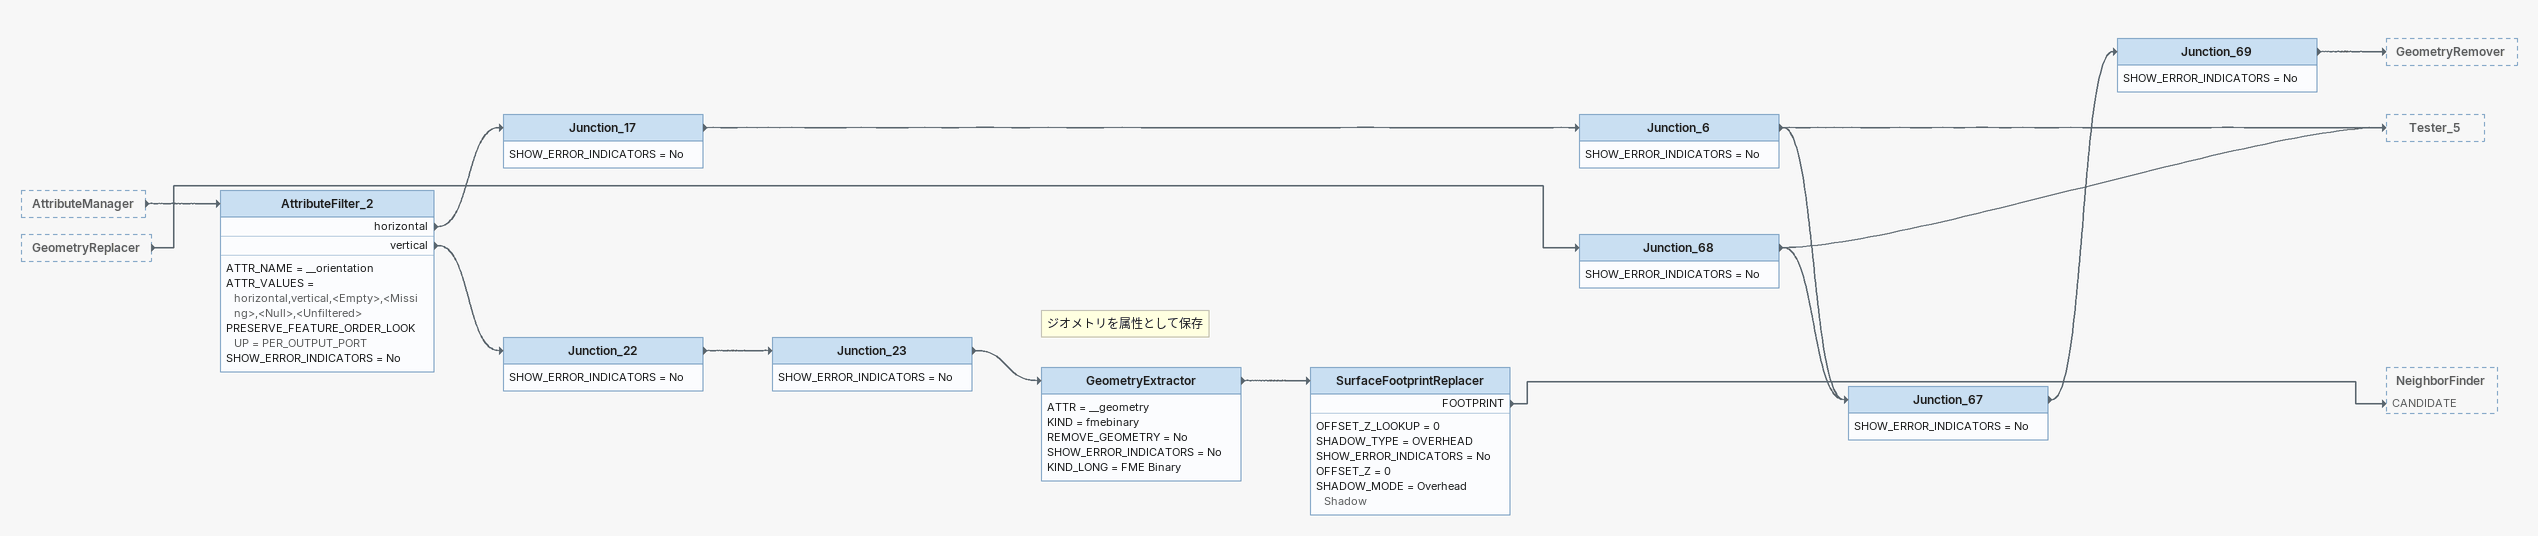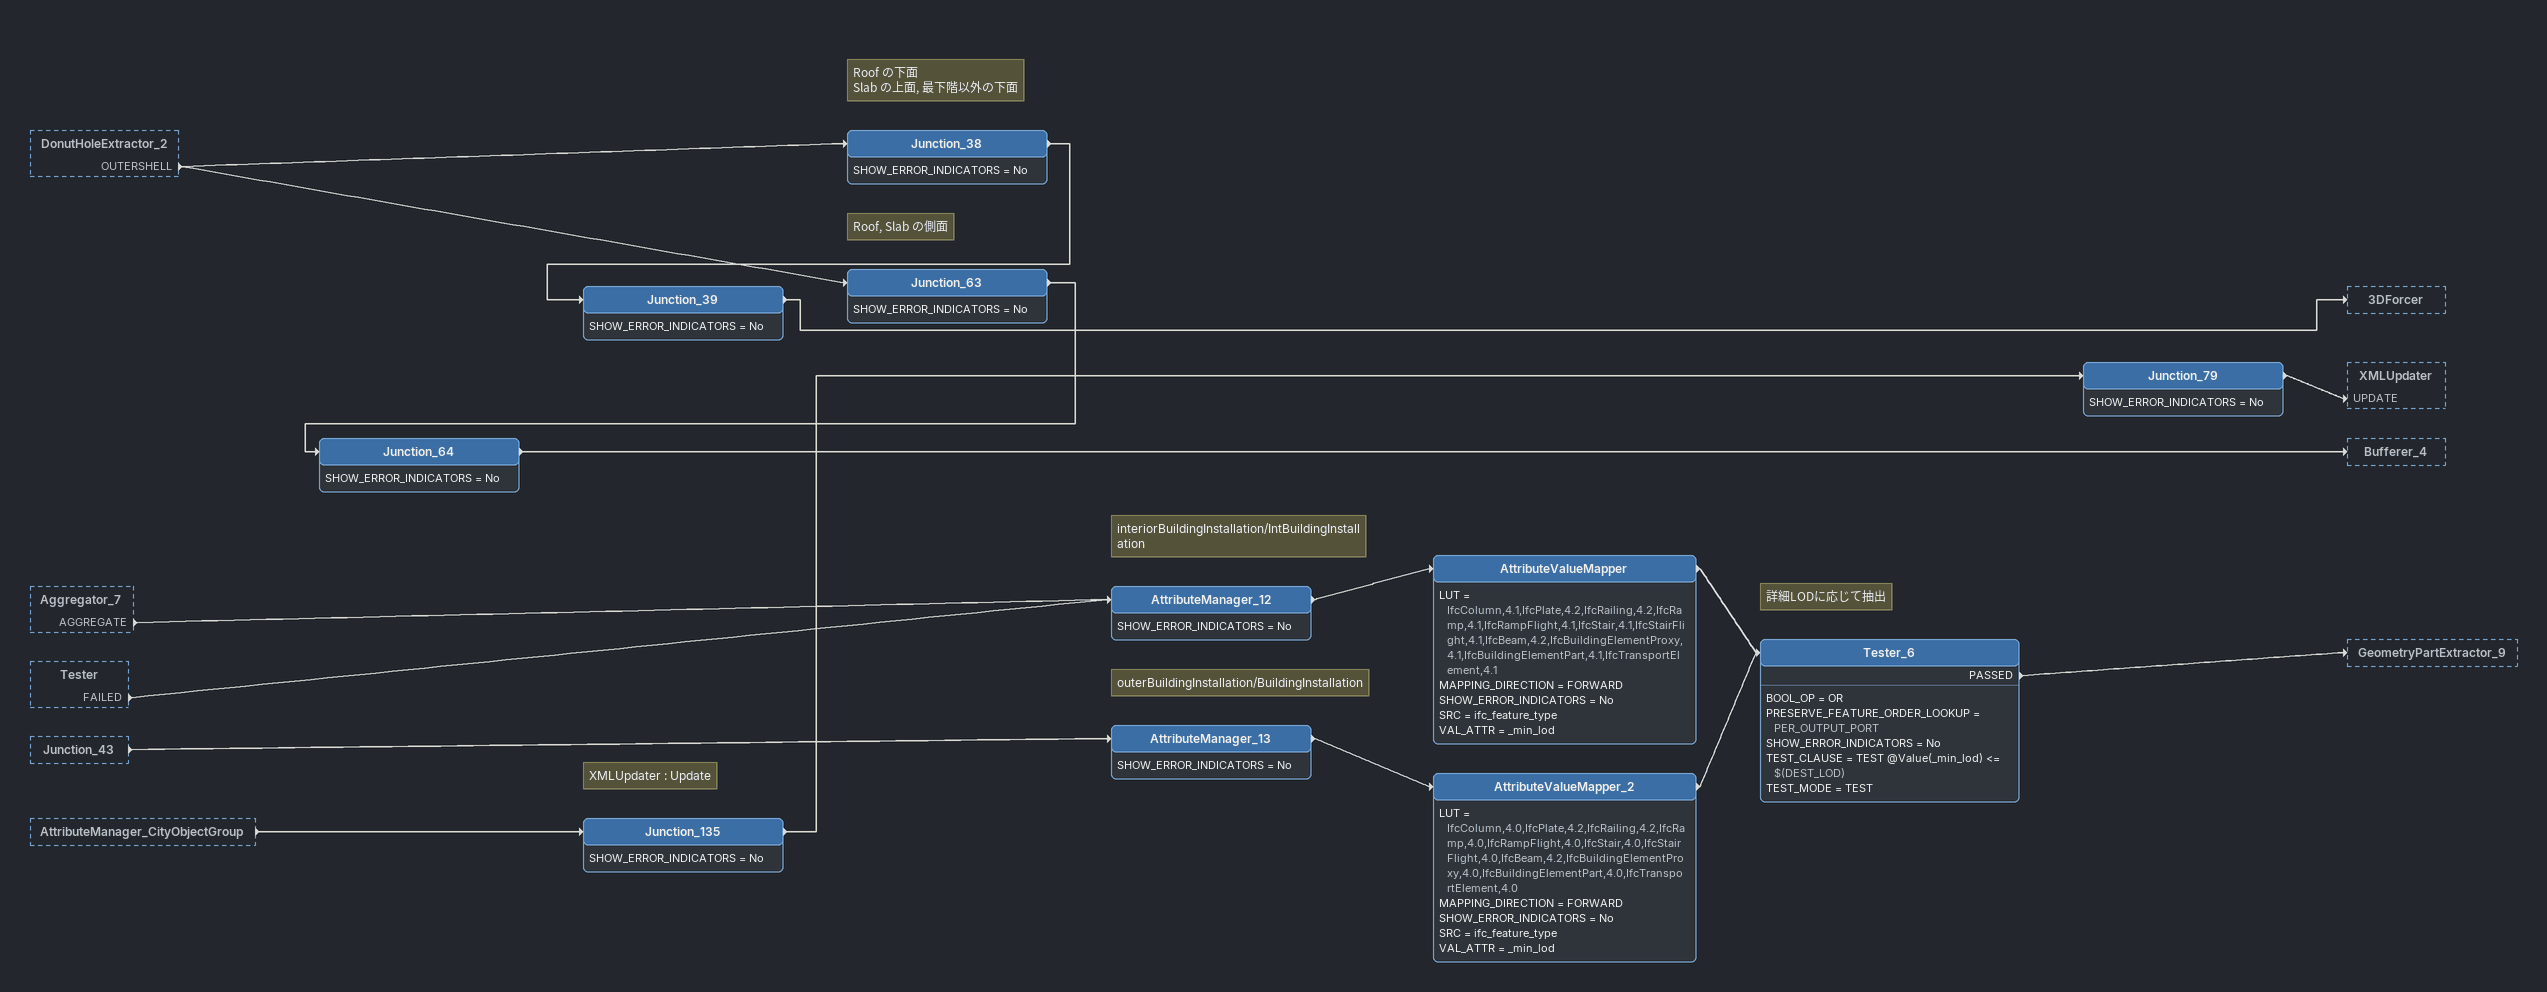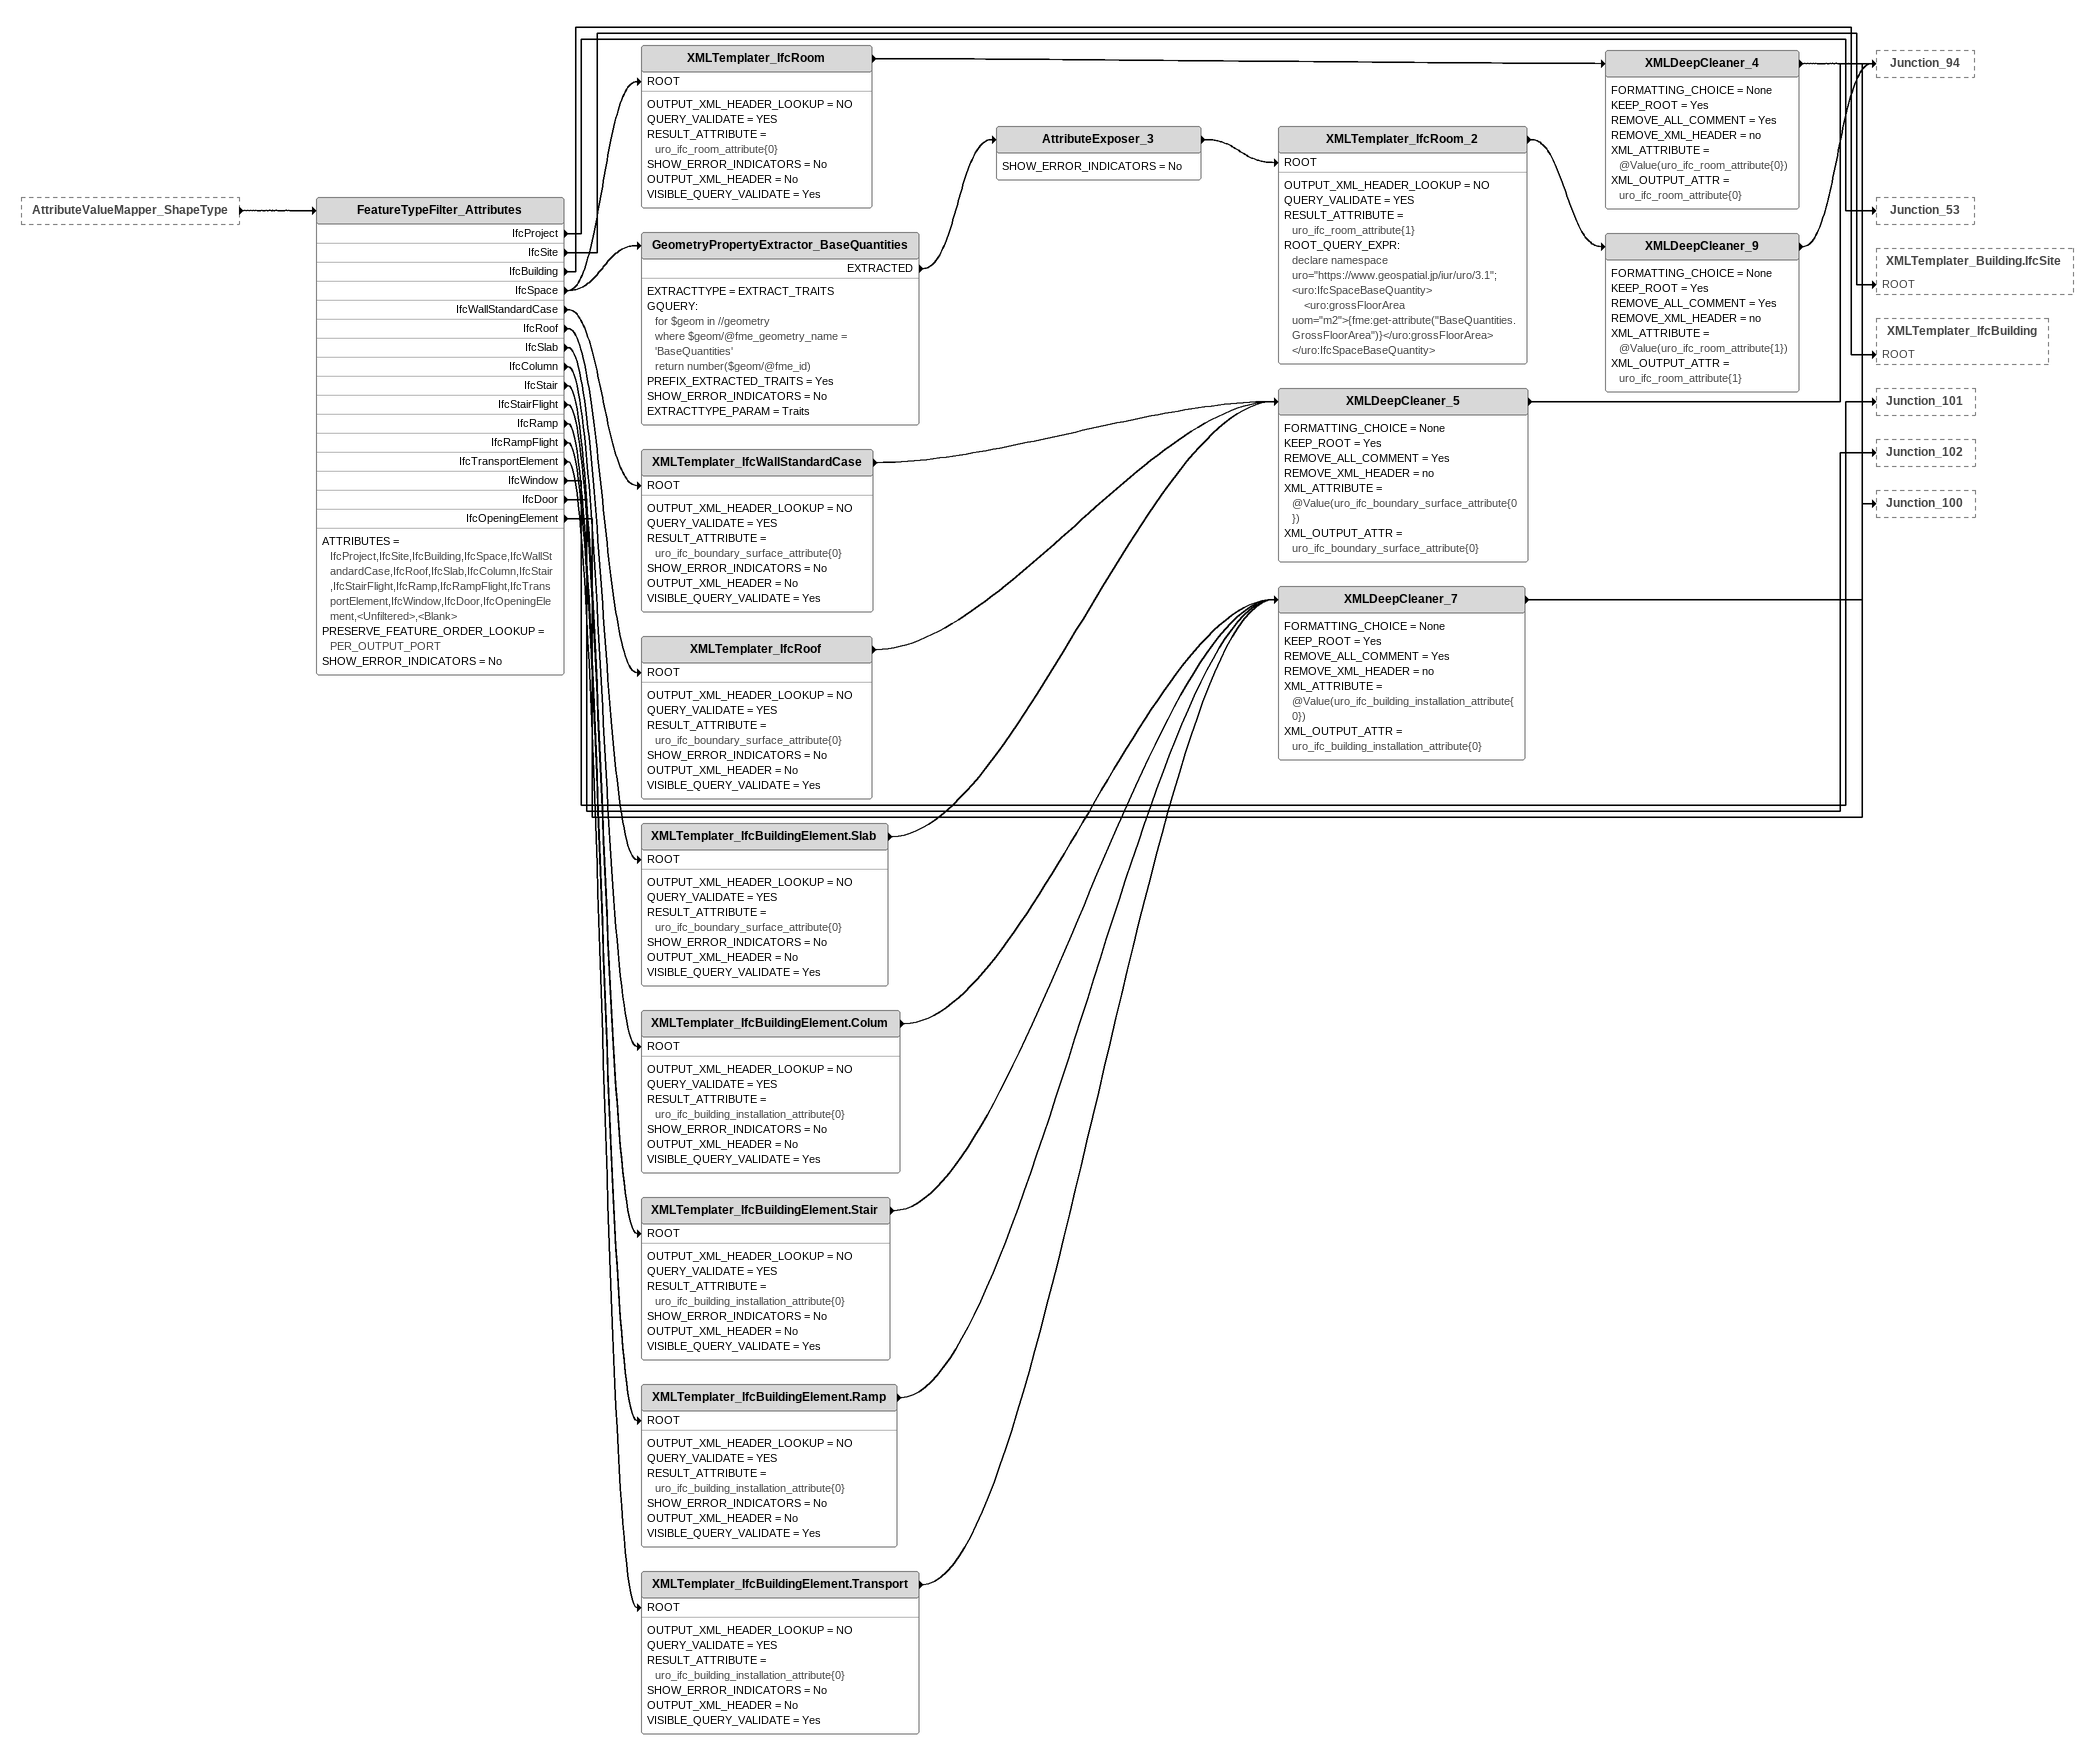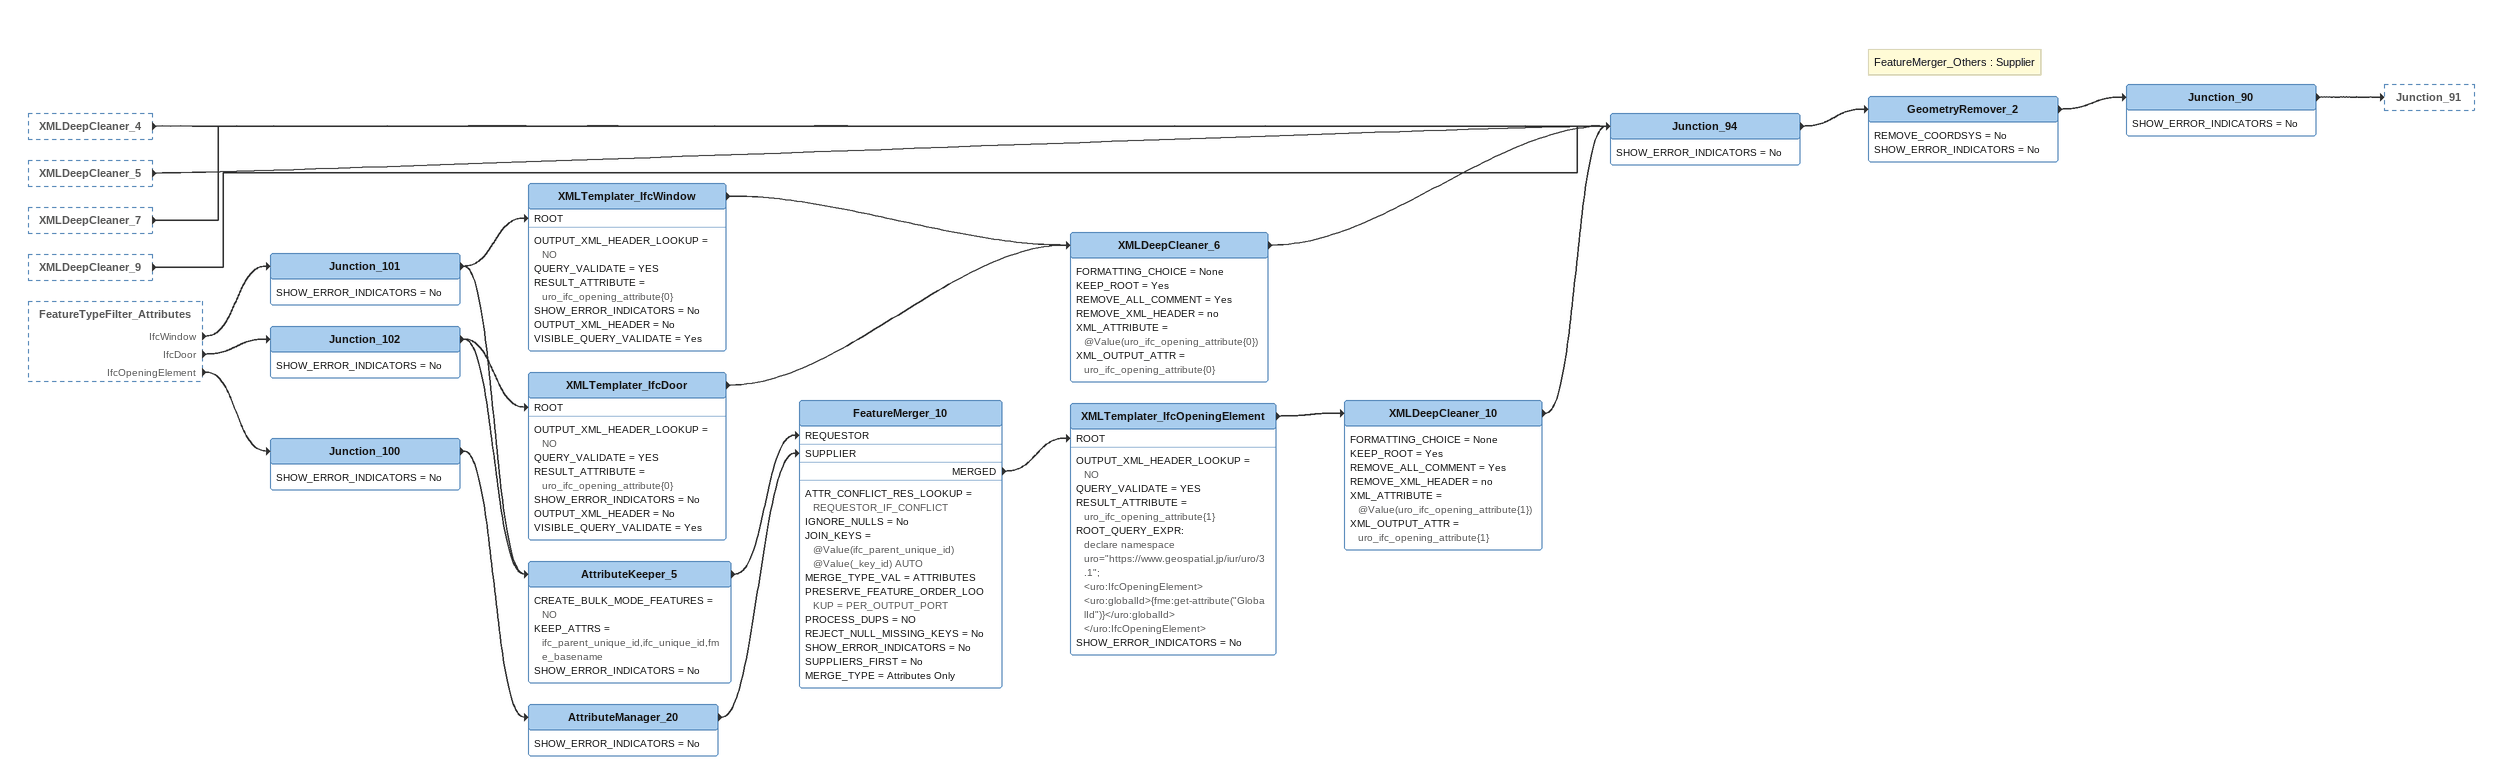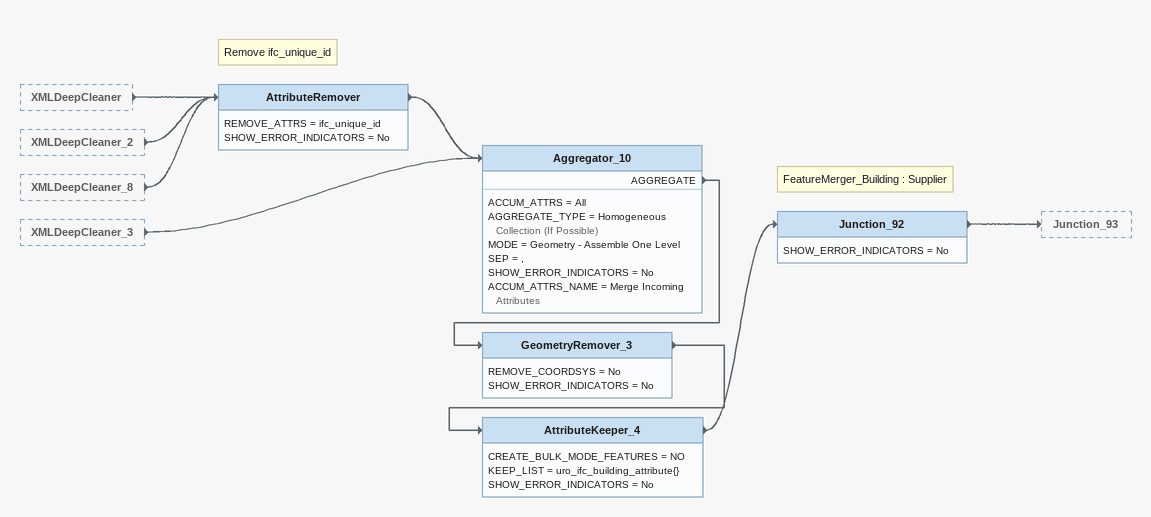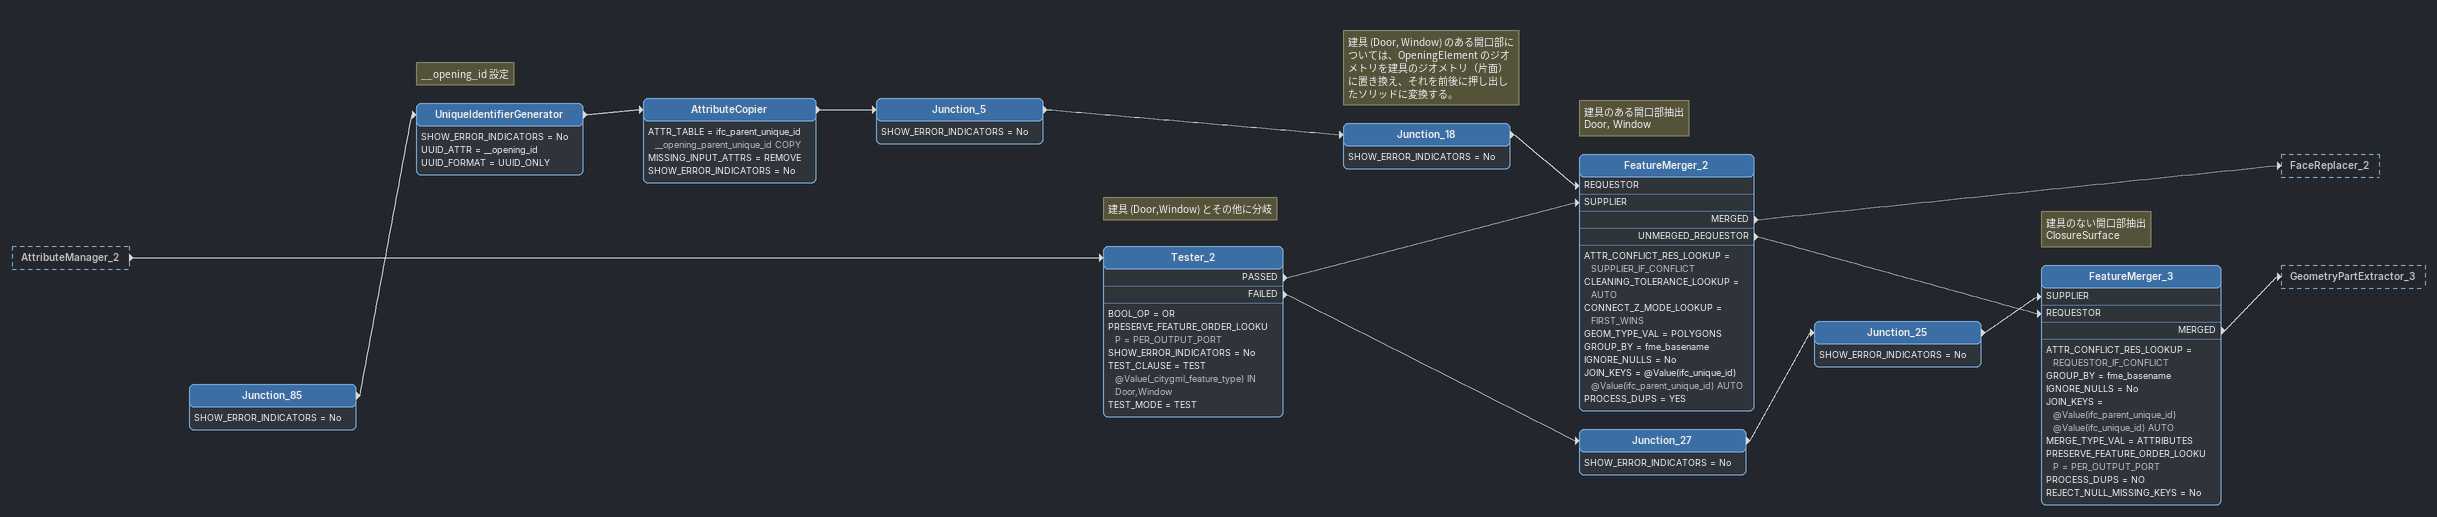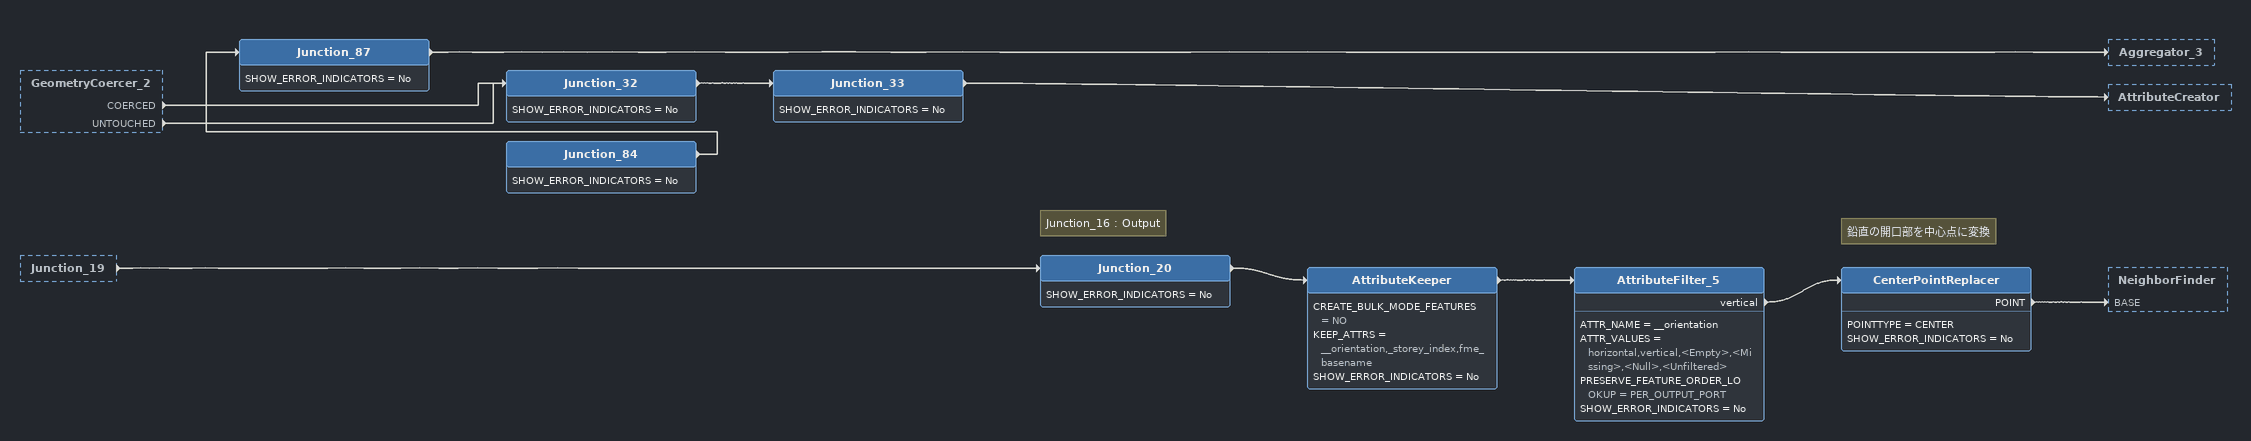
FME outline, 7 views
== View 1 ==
AttributeManager [outside]
    -> AttributeFilter_2
GeometryReplacer [outside]
    -> Junction_68
AttributeFilter_2
    ATTR_NAME = __orientation
    ATTR_VALUES = horizontal,vertical,<Empty>,<Missing>,<Null>,<Unfiltered>
    PRESERVE_FEATURE_ORDER_LOOKUP = PER_OUTPUT_PORT
    SHOW_ERROR_INDICATORS = No
    horizontal -> Junction_17
    vertical -> Junction_22
Junction_17
    SHOW_ERROR_INDICATORS = No
    -> Junction_6
Junction_6
    SHOW_ERROR_INDICATORS = No
    -> Tester_5
    -> Junction_67
Junction_22
    SHOW_ERROR_INDICATORS = No
    -> Junction_23
Junction_23
    SHOW_ERROR_INDICATORS = No
    -> GeometryExtractor
Note: ジオメトリを属性として保存
GeometryExtractor
    ATTR = __geometry
    KIND = fmebinary
    REMOVE_GEOMETRY = No
    SHOW_ERROR_INDICATORS = No
    KIND_LONG = FME Binary
    -> SurfaceFootprintReplacer
SurfaceFootprintReplacer
    OFFSET_Z_LOOKUP = 0
    SHADOW_TYPE = OVERHEAD
    SHOW_ERROR_INDICATORS = No
    OFFSET_Z = 0
    SHADOW_MODE = Overhead Shadow
    FOOTPRINT -> NeighborFinder [CANDIDATE]
Junction_68
    SHOW_ERROR_INDICATORS = No
    -> Tester_5
    -> Junction_67
Junction_67
    SHOW_ERROR_INDICATORS = No
    -> Junction_69
Junction_69
    SHOW_ERROR_INDICATORS = No
    -> GeometryRemover

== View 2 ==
DonutHoleExtractor_2 [outside]
    OUTERSHELL -> Junction_38
    OUTERSHELL -> Junction_63
Aggregator_7 [outside]
    AGGREGATE -> AttributeManager_12
Tester [outside]
    FAILED -> AttributeManager_12
Junction_43 [outside]
    -> AttributeManager_13
AttributeManager_CityObjectGroup [outside]
    -> Junction_135
Note: interiorBuildingInstallation/IntBuildingInstallation
AttributeManager_12
    SHOW_ERROR_INDICATORS = No
    -> AttributeValueMapper
AttributeValueMapper
    LUT = IfcColumn,4.1,IfcPlate,4.2,IfcRailing,4.2,IfcRamp,4.1,IfcRampFlight,4.1,IfcStair,4.1,IfcStairFlight,4.1,IfcBeam,4.2,IfcBuildingElementProxy,4.1,IfcBuildingElementPart,4.1,IfcTransportElement,4.1
    MAPPING_DIRECTION = FORWARD
    SHOW_ERROR_INDICATORS = No
    SRC = ifc_feature_type
    VAL_ATTR = _min_lod
    -> Tester_6
Note: Roof の下面 / Slab の上面, 最下階以外の下面
Junction_38
    SHOW_ERROR_INDICATORS = No
    -> Junction_39
Junction_39
    SHOW_ERROR_INDICATORS = No
    -> 3DForcer
Note: Roof, Slab の側面
Junction_63
    SHOW_ERROR_INDICATORS = No
    -> Junction_64
Junction_64
    SHOW_ERROR_INDICATORS = No
    -> Bufferer_4
Note: outerBuildingInstallation/BuildingInstallation
AttributeManager_13
    SHOW_ERROR_INDICATORS = No
    -> AttributeValueMapper_2
AttributeValueMapper_2
    LUT = IfcColumn,4.0,IfcPlate,4.2,IfcRailing,4.2,IfcRamp,4.0,IfcRampFlight,4.0,IfcStair,4.0,IfcStairFlight,4.0,IfcBeam,4.2,IfcBuildingElementProxy,4.0,IfcBuildingElementPart,4.0,IfcTransportElement,4.0
    MAPPING_DIRECTION = FORWARD
    SHOW_ERROR_INDICATORS = No
    SRC = ifc_feature_type
    VAL_ATTR = _min_lod
    -> Tester_6
Note: 詳細LODに応じて抽出
Tester_6
    BOOL_OP = OR
    PRESERVE_FEATURE_ORDER_LOOKUP = PER_OUTPUT_PORT
    SHOW_ERROR_INDICATORS = No
    TEST_CLAUSE = TEST @Value(_min_lod) <= $(DEST_LOD)
    TEST_MODE = TEST
    PASSED -> GeometryPartExtractor_9
Note: XMLUpdater : Update
Junction_135
    SHOW_ERROR_INDICATORS = No
    -> Junction_79
Junction_79
    SHOW_ERROR_INDICATORS = No
    -> XMLUpdater [UPDATE]

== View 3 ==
AttributeValueMapper_ShapeType [outside]
    -> FeatureTypeFilter_Attributes
FeatureTypeFilter_Attributes
    ATTRIBUTES = IfcProject,IfcSite,IfcBuilding,IfcSpace,IfcWallStandardCase,IfcRoof,IfcSlab,IfcColumn,IfcStair,IfcStairFlight,IfcRamp,IfcRampFlight,IfcTransportElement,IfcWindow,IfcDoor,IfcOpeningElement,<Unfiltered>,<Blank>
    PRESERVE_FEATURE_ORDER_LOOKUP = PER_OUTPUT_PORT
    SHOW_ERROR_INDICATORS = No
    IfcProject -> Junction_53
    IfcSite -> XMLTemplater_Building.IfcSite [ROOT]
    IfcBuilding -> XMLTemplater_IfcBuilding [ROOT]
    IfcSpace -> GeometryPropertyExtractor_BaseQuantities
    IfcSpace -> XMLTemplater_IfcRoom [ROOT]
    IfcWallStandardCase -> XMLTemplater_IfcWallStandardCase [ROOT]
    IfcRoof -> XMLTemplater_IfcRoof [ROOT]
    IfcSlab -> XMLTemplater_IfcBuildingElement.Slab [ROOT]
    IfcColumn -> XMLTemplater_IfcBuildingElement.Colum [ROOT]
    IfcStair -> XMLTemplater_IfcBuildingElement.Stair [ROOT]
    IfcStairFlight -> XMLTemplater_IfcBuildingElement.Stair [ROOT]
    IfcRamp -> XMLTemplater_IfcBuildingElement.Ramp [ROOT]
    IfcRampFlight -> XMLTemplater_IfcBuildingElement.Ramp [ROOT]
    IfcTransportElement -> XMLTemplater_IfcBuildingElement.Transport [ROOT]
    IfcWindow -> Junction_101
    IfcDoor -> Junction_102
    IfcOpeningElement -> Junction_100
XMLTemplater_IfcRoom
    OUTPUT_XML_HEADER_LOOKUP = NO
    QUERY_VALIDATE = YES
    RESULT_ATTRIBUTE = uro_ifc_room_attribute{0}
    SHOW_ERROR_INDICATORS = No
    OUTPUT_XML_HEADER = No
    VISIBLE_QUERY_VALIDATE = Yes
    -> XMLDeepCleaner_4
XMLDeepCleaner_4
    FORMATTING_CHOICE = None
    KEEP_ROOT = Yes
    REMOVE_ALL_COMMENT = Yes
    REMOVE_XML_HEADER = no
    XML_ATTRIBUTE = @Value(uro_ifc_room_attribute{0})
    XML_OUTPUT_ATTR = uro_ifc_room_attribute{0}
    -> Junction_94
GeometryPropertyExtractor_BaseQuantities
    EXTRACTTYPE = EXTRACT_TRAITS
    GQUERY:
      for $geom in //geometry
      where $geom/@fme_geometry_name = 'BaseQuantities'
      return number($geom/@fme_id)
    PREFIX_EXTRACTED_TRAITS = Yes
    SHOW_ERROR_INDICATORS = No
    EXTRACTTYPE_PARAM = Traits
    EXTRACTED -> AttributeExposer_3
AttributeExposer_3
    SHOW_ERROR_INDICATORS = No
    -> XMLTemplater_IfcRoom_2 [ROOT]
XMLTemplater_IfcRoom_2
    OUTPUT_XML_HEADER_LOOKUP = NO
    QUERY_VALIDATE = YES
    RESULT_ATTRIBUTE = uro_ifc_room_attribute{1}
    ROOT_QUERY_EXPR:
      declare namespace uro="https://www.geospatial.jp/iur/uro/3.1";
      <uro:IfcSpaceBaseQuantity>
          <uro:grossFloorArea uom="m2">{fme:get-attribute("BaseQuantities.GrossFloorArea")}</uro:grossFloorArea>
      </uro:IfcSpaceBaseQuantity>
    -> XMLDeepCleaner_9
XMLDeepCleaner_9
    FORMATTING_CHOICE = None
    KEEP_ROOT = Yes
    REMOVE_ALL_COMMENT = Yes
    REMOVE_XML_HEADER = no
    XML_ATTRIBUTE = @Value(uro_ifc_room_attribute{1})
    XML_OUTPUT_ATTR = uro_ifc_room_attribute{1}
    -> Junction_94
XMLTemplater_IfcWallStandardCase
    OUTPUT_XML_HEADER_LOOKUP = NO
    QUERY_VALIDATE = YES
    RESULT_ATTRIBUTE = uro_ifc_boundary_surface_attribute{0}
    SHOW_ERROR_INDICATORS = No
    OUTPUT_XML_HEADER = No
    VISIBLE_QUERY_VALIDATE = Yes
    -> XMLDeepCleaner_5
XMLTemplater_IfcRoof
    OUTPUT_XML_HEADER_LOOKUP = NO
    QUERY_VALIDATE = YES
    RESULT_ATTRIBUTE = uro_ifc_boundary_surface_attribute{0}
    SHOW_ERROR_INDICATORS = No
    OUTPUT_XML_HEADER = No
    VISIBLE_QUERY_VALIDATE = Yes
    -> XMLDeepCleaner_5
XMLTemplater_IfcBuildingElement.Slab
    OUTPUT_XML_HEADER_LOOKUP = NO
    QUERY_VALIDATE = YES
    RESULT_ATTRIBUTE = uro_ifc_boundary_surface_attribute{0}
    SHOW_ERROR_INDICATORS = No
    OUTPUT_XML_HEADER = No
    VISIBLE_QUERY_VALIDATE = Yes
    -> XMLDeepCleaner_5
XMLDeepCleaner_5
    FORMATTING_CHOICE = None
    KEEP_ROOT = Yes
    REMOVE_ALL_COMMENT = Yes
    REMOVE_XML_HEADER = no
    XML_ATTRIBUTE = @Value(uro_ifc_boundary_surface_attribute{0})
    XML_OUTPUT_ATTR = uro_ifc_boundary_surface_attribute{0}
    -> Junction_94
XMLTemplater_IfcBuildingElement.Colum
    OUTPUT_XML_HEADER_LOOKUP = NO
    QUERY_VALIDATE = YES
    RESULT_ATTRIBUTE = uro_ifc_building_installation_attribute{0}
    SHOW_ERROR_INDICATORS = No
    OUTPUT_XML_HEADER = No
    VISIBLE_QUERY_VALIDATE = Yes
    -> XMLDeepCleaner_7
XMLTemplater_IfcBuildingElement.Stair
    OUTPUT_XML_HEADER_LOOKUP = NO
    QUERY_VALIDATE = YES
    RESULT_ATTRIBUTE = uro_ifc_building_installation_attribute{0}
    SHOW_ERROR_INDICATORS = No
    OUTPUT_XML_HEADER = No
    VISIBLE_QUERY_VALIDATE = Yes
    -> XMLDeepCleaner_7
XMLTemplater_IfcBuildingElement.Ramp
    OUTPUT_XML_HEADER_LOOKUP = NO
    QUERY_VALIDATE = YES
    RESULT_ATTRIBUTE = uro_ifc_building_installation_attribute{0}
    SHOW_ERROR_INDICATORS = No
    OUTPUT_XML_HEADER = No
    VISIBLE_QUERY_VALIDATE = Yes
    -> XMLDeepCleaner_7
XMLTemplater_IfcBuildingElement.Transport
    OUTPUT_XML_HEADER_LOOKUP = NO
    QUERY_VALIDATE = YES
    RESULT_ATTRIBUTE = uro_ifc_building_installation_attribute{0}
    SHOW_ERROR_INDICATORS = No
    OUTPUT_XML_HEADER = No
    VISIBLE_QUERY_VALIDATE = Yes
    -> XMLDeepCleaner_7
XMLDeepCleaner_7
    FORMATTING_CHOICE = None
    KEEP_ROOT = Yes
    REMOVE_ALL_COMMENT = Yes
    REMOVE_XML_HEADER = no
    XML_ATTRIBUTE = @Value(uro_ifc_building_installation_attribute{0})
    XML_OUTPUT_ATTR = uro_ifc_building_installation_attribute{0}
    -> Junction_94

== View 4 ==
XMLDeepCleaner_4 [outside]
    -> Junction_94
XMLDeepCleaner_5 [outside]
    -> Junction_94
XMLDeepCleaner_7 [outside]
    -> Junction_94
XMLDeepCleaner_9 [outside]
    -> Junction_94
FeatureTypeFilter_Attributes [outside]
    IfcWindow -> Junction_101
    IfcDoor -> Junction_102
    IfcOpeningElement -> Junction_100
Junction_101
    SHOW_ERROR_INDICATORS = No
    -> XMLTemplater_IfcWindow [ROOT]
    -> AttributeKeeper_5
XMLTemplater_IfcWindow
    OUTPUT_XML_HEADER_LOOKUP = NO
    QUERY_VALIDATE = YES
    RESULT_ATTRIBUTE = uro_ifc_opening_attribute{0}
    SHOW_ERROR_INDICATORS = No
    OUTPUT_XML_HEADER = No
    VISIBLE_QUERY_VALIDATE = Yes
    -> XMLDeepCleaner_6
Junction_102
    SHOW_ERROR_INDICATORS = No
    -> XMLTemplater_IfcDoor [ROOT]
    -> AttributeKeeper_5
XMLTemplater_IfcDoor
    OUTPUT_XML_HEADER_LOOKUP = NO
    QUERY_VALIDATE = YES
    RESULT_ATTRIBUTE = uro_ifc_opening_attribute{0}
    SHOW_ERROR_INDICATORS = No
    OUTPUT_XML_HEADER = No
    VISIBLE_QUERY_VALIDATE = Yes
    -> XMLDeepCleaner_6
XMLDeepCleaner_6
    FORMATTING_CHOICE = None
    KEEP_ROOT = Yes
    REMOVE_ALL_COMMENT = Yes
    REMOVE_XML_HEADER = no
    XML_ATTRIBUTE = @Value(uro_ifc_opening_attribute{0})
    XML_OUTPUT_ATTR = uro_ifc_opening_attribute{0}
    -> Junction_94
AttributeKeeper_5
    CREATE_BULK_MODE_FEATURES = NO
    KEEP_ATTRS = ifc_parent_unique_id,ifc_unique_id,fme_basename
    SHOW_ERROR_INDICATORS = No
    -> FeatureMerger_10 [REQUESTOR]
Junction_100
    SHOW_ERROR_INDICATORS = No
    -> AttributeManager_20
AttributeManager_20
    SHOW_ERROR_INDICATORS = No
    -> FeatureMerger_10 [SUPPLIER]
FeatureMerger_10
    ATTR_CONFLICT_RES_LOOKUP = REQUESTOR_IF_CONFLICT
    IGNORE_NULLS = No
    JOIN_KEYS = @Value(ifc_parent_unique_id) @Value(_key_id) AUTO
    MERGE_TYPE_VAL = ATTRIBUTES
    PRESERVE_FEATURE_ORDER_LOOKUP = PER_OUTPUT_PORT
    PROCESS_DUPS = NO
    REJECT_NULL_MISSING_KEYS = No
    SHOW_ERROR_INDICATORS = No
    SUPPLIERS_FIRST = No
    MERGE_TYPE = Attributes Only
    MERGED -> XMLTemplater_IfcOpeningElement [ROOT]
XMLTemplater_IfcOpeningElement
    OUTPUT_XML_HEADER_LOOKUP = NO
    QUERY_VALIDATE = YES
    RESULT_ATTRIBUTE = uro_ifc_opening_attribute{1}
    ROOT_QUERY_EXPR:
      declare namespace uro="https://www.geospatial.jp/iur/uro/3.1";
      <uro:IfcOpeningElement>
          <uro:globalId>{fme:get-attribute("GlobalId")}</uro:globalId>
      </uro:IfcOpeningElement>
    SHOW_ERROR_INDICATORS = No
    -> XMLDeepCleaner_10
XMLDeepCleaner_10
    FORMATTING_CHOICE = None
    KEEP_ROOT = Yes
    REMOVE_ALL_COMMENT = Yes
    REMOVE_XML_HEADER = no
    XML_ATTRIBUTE = @Value(uro_ifc_opening_attribute{1})
    XML_OUTPUT_ATTR = uro_ifc_opening_attribute{1}
    -> Junction_94
Junction_94
    SHOW_ERROR_INDICATORS = No
    -> GeometryRemover_2
GeometryRemover_2
    REMOVE_COORDSYS = No
    SHOW_ERROR_INDICATORS = No
    -> Junction_90
Note: FeatureMerger_Others : Supplier
Junction_90
    SHOW_ERROR_INDICATORS = No
    -> Junction_91

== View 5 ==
XMLDeepCleaner [outside]
    -> AttributeRemover
XMLDeepCleaner_2 [outside]
    -> AttributeRemover
XMLDeepCleaner_8 [outside]
    -> AttributeRemover
XMLDeepCleaner_3 [outside]
    -> Aggregator_10
Note: Remove ifc_unique_id
AttributeRemover
    REMOVE_ATTRS = ifc_unique_id
    SHOW_ERROR_INDICATORS = No
    -> Aggregator_10
Aggregator_10
    ACCUM_ATTRS = All
    AGGREGATE_TYPE = Homogeneous Collection (If Possible)
    MODE = Geometry - Assemble One Level
    SEP = ,
    SHOW_ERROR_INDICATORS = No
    ACCUM_ATTRS_NAME = Merge Incoming Attributes
    AGGREGATE -> GeometryRemover_3
GeometryRemover_3
    REMOVE_COORDSYS = No
    SHOW_ERROR_INDICATORS = No
    -> AttributeKeeper_4
AttributeKeeper_4
    CREATE_BULK_MODE_FEATURES = NO
    KEEP_LIST = uro_ifc_building_attribute{}
    SHOW_ERROR_INDICATORS = No
    -> Junction_92
Note: FeatureMerger_Building : Supplier
Junction_92
    SHOW_ERROR_INDICATORS = No
    -> Junction_93

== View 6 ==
AttributeManager_2 [outside]
    -> Tester_2
Junction_85
    SHOW_ERROR_INDICATORS = No
    -> UniqueIdentifierGenerator
Note: __opening_id 設定
UniqueIdentifierGenerator
    SHOW_ERROR_INDICATORS = No
    UUID_ATTR = __opening_id
    UUID_FORMAT = UUID_ONLY
    -> AttributeCopier
AttributeCopier
    ATTR_TABLE = ifc_parent_unique_id __opening_parent_unique_id COPY
    MISSING_INPUT_ATTRS = REMOVE
    SHOW_ERROR_INDICATORS = No
    -> Junction_5
Junction_5
    SHOW_ERROR_INDICATORS = No
    -> Junction_18
Note: 建具 (Door, Window) のある開口部については、OpeningElement のジオメトリを建具のジオメトリ（片面）に置き換え、それを前後に押し出したソリッドに変換する。
Junction_18
    SHOW_ERROR_INDICATORS = No
    -> FeatureMerger_2 [REQUESTOR]
Note: 建具 (Door,Window) とその他に分岐
Tester_2
    BOOL_OP = OR
    PRESERVE_FEATURE_ORDER_LOOKUP = PER_OUTPUT_PORT
    SHOW_ERROR_INDICATORS = No
    TEST_CLAUSE = TEST @Value(_citygml_feature_type) IN Door,Window
    TEST_MODE = TEST
    PASSED -> FeatureMerger_2 [SUPPLIER]
    FAILED -> Junction_27
Note: 建具のある開口部抽出 / Door, Window
FeatureMerger_2
    ATTR_CONFLICT_RES_LOOKUP = SUPPLIER_IF_CONFLICT
    CLEANING_TOLERANCE_LOOKUP = AUTO
    CONNECT_Z_MODE_LOOKUP = FIRST_WINS
    GEOM_TYPE_VAL = POLYGONS
    GROUP_BY = fme_basename
    IGNORE_NULLS = No
    JOIN_KEYS = @Value(ifc_unique_id) @Value(ifc_parent_unique_id) AUTO
    PROCESS_DUPS = YES
    MERGED -> FaceReplacer_2
    UNMERGED_REQUESTOR -> FeatureMerger_3 [REQUESTOR]
Junction_27
    SHOW_ERROR_INDICATORS = No
    -> Junction_25
Junction_25
    SHOW_ERROR_INDICATORS = No
    -> FeatureMerger_3 [SUPPLIER]
Note: 建具のない開口部抽出 / ClosureSurface
FeatureMerger_3
    ATTR_CONFLICT_RES_LOOKUP = REQUESTOR_IF_CONFLICT
    GROUP_BY = fme_basename
    IGNORE_NULLS = No
    JOIN_KEYS = @Value(ifc_parent_unique_id) @Value(ifc_unique_id) AUTO
    MERGE_TYPE_VAL = ATTRIBUTES
    PRESERVE_FEATURE_ORDER_LOOKUP = PER_OUTPUT_PORT
    PROCESS_DUPS = NO
    REJECT_NULL_MISSING_KEYS = No
    MERGED -> GeometryPartExtractor_3

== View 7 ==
GeometryCoercer_2 [outside]
    COERCED -> Junction_32
    UNTOUCHED -> Junction_32
Junction_19 [outside]
    -> Junction_20
Junction_84
    SHOW_ERROR_INDICATORS = No
    -> Junction_87
Junction_87
    SHOW_ERROR_INDICATORS = No
    -> Aggregator_3
Junction_32
    SHOW_ERROR_INDICATORS = No
    -> Junction_33
Junction_33
    SHOW_ERROR_INDICATORS = No
    -> AttributeCreator
Note: Junction_16 : Output
Junction_20
    SHOW_ERROR_INDICATORS = No
    -> AttributeKeeper
AttributeKeeper
    CREATE_BULK_MODE_FEATURES = NO
    KEEP_ATTRS = __orientation,_storey_index,fme_basename
    SHOW_ERROR_INDICATORS = No
    -> AttributeFilter_5
AttributeFilter_5
    ATTR_NAME = __orientation
    ATTR_VALUES = horizontal,vertical,<Empty>,<Missing>,<Null>,<Unfiltered>
    PRESERVE_FEATURE_ORDER_LOOKUP = PER_OUTPUT_PORT
    SHOW_ERROR_INDICATORS = No
    vertical -> CenterPointReplacer
Note: 鉛直の開口部を中心点に変換
CenterPointReplacer
    POINTTYPE = CENTER
    SHOW_ERROR_INDICATORS = No
    POINT -> NeighborFinder [BASE]
